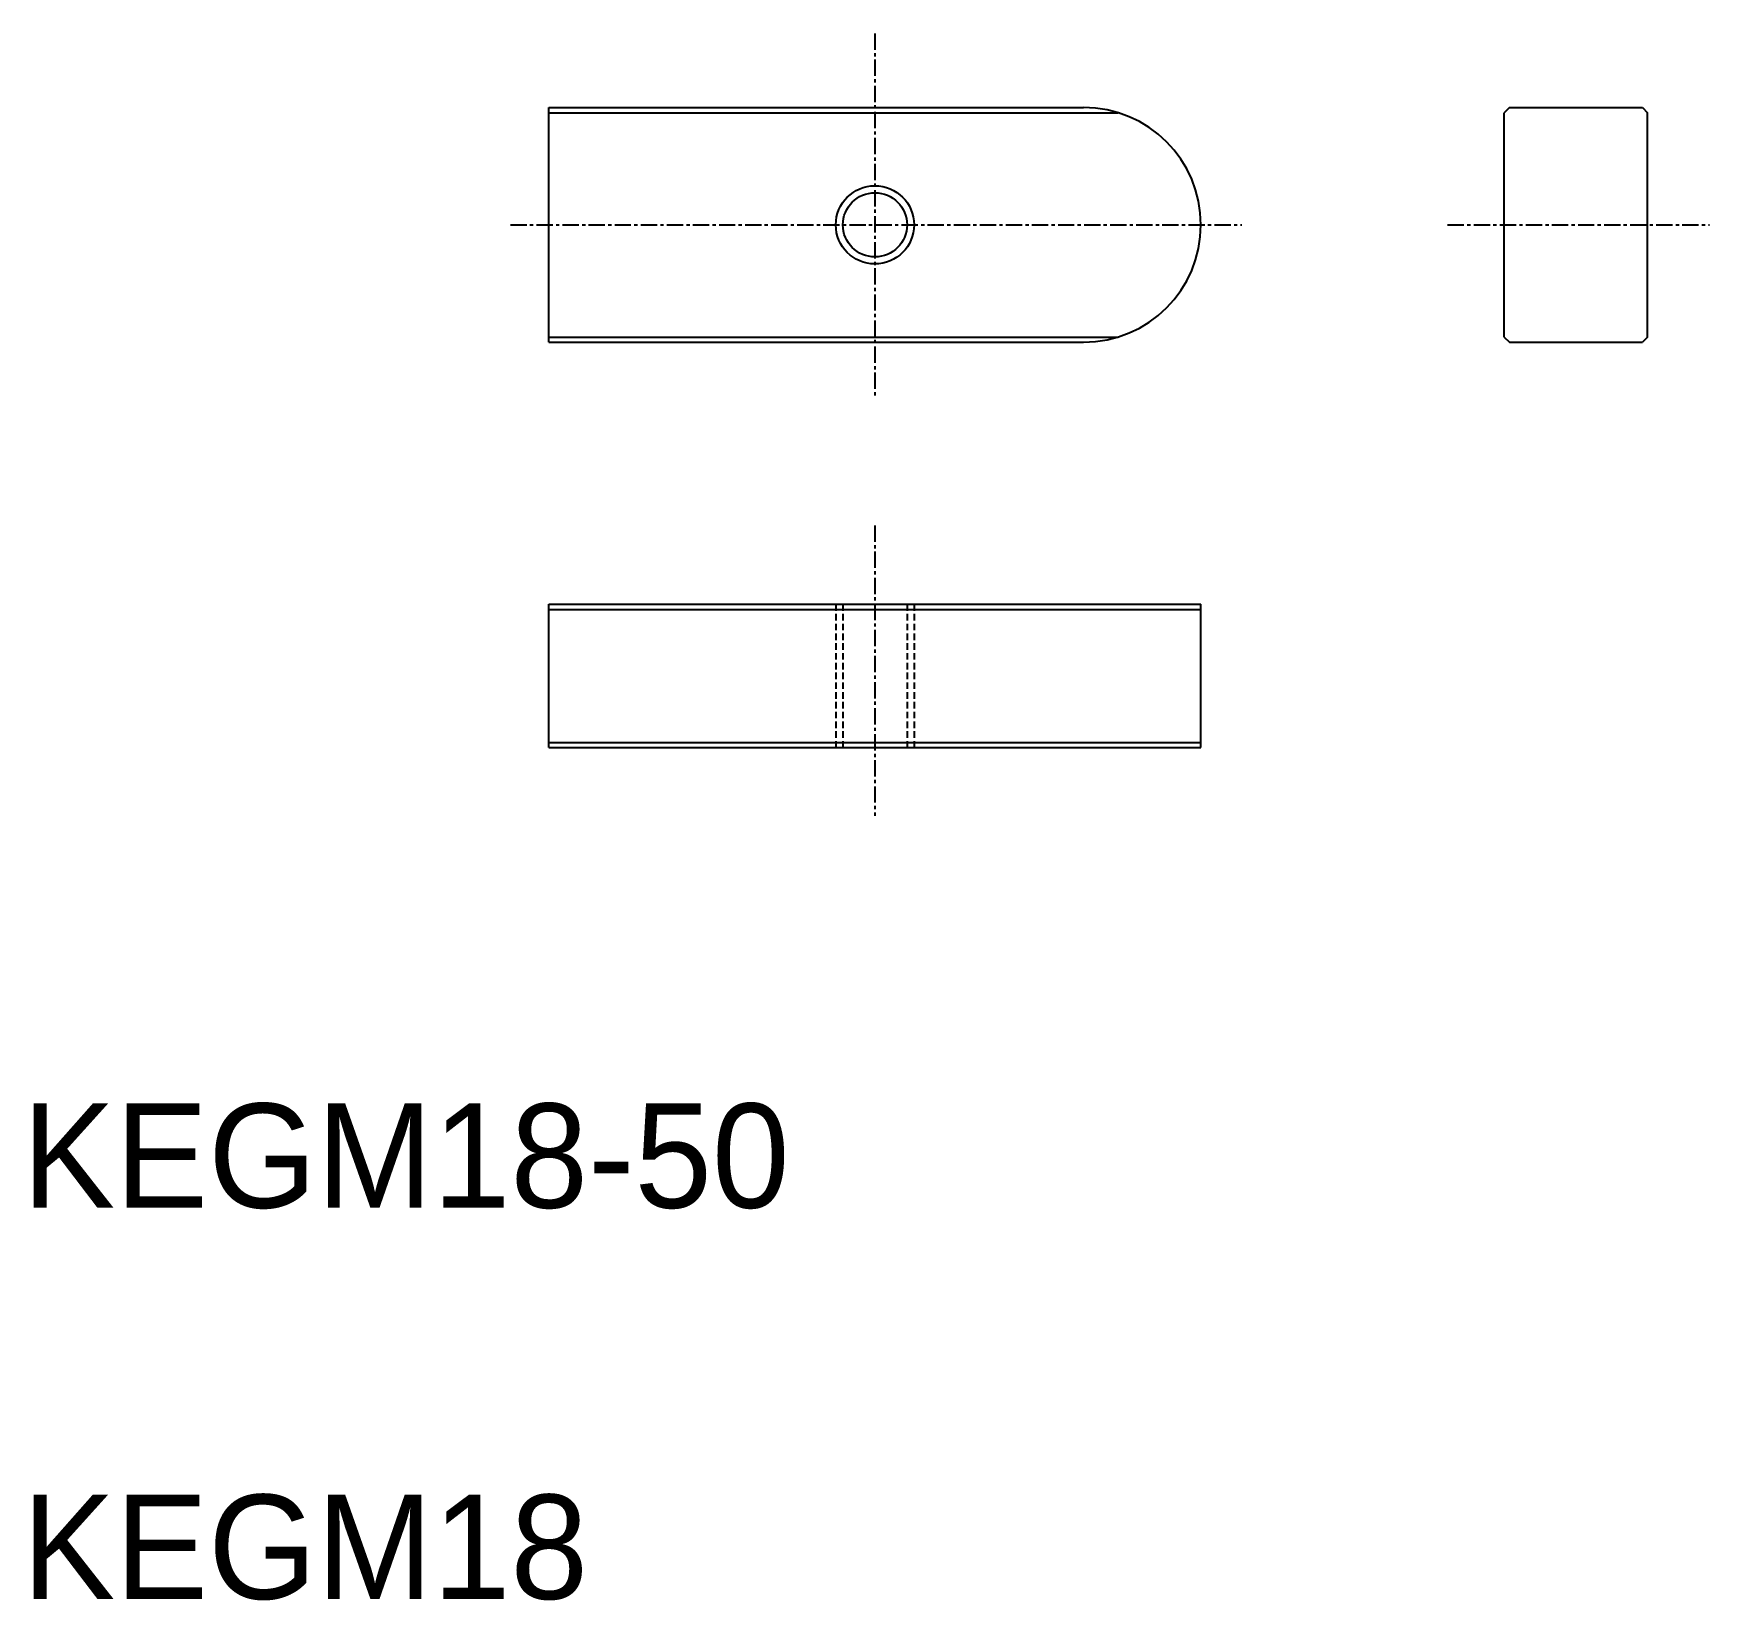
# Model space of a CAD drawing. Extents: x 21 to 149, y 20 to 140.
import ezdxf

# ---------------------------------------------------------------- set-up
doc = ezdxf.new("R2010")
doc.units = 0
doc.linetypes.add('CENTER', pattern=[2, 1.25, -0.25, 0.25, -0.25])
doc.linetypes.add('DASHED', pattern=[0.75, 0.5, -0.25])
doc.layers.get('0').update_dxf_attribs({"linetype": 'CONTINUOUS'})
doc.layers.add('CENTER', color=1, linetype='CENTER')

msp = doc.modelspace()

# ---------------------------------------------------------------- linework, layer by layer
at = {"color": 7, "linetype": 'CONTINUOUS'}
for p, q in [((60.41, 134.38), (101.41, 134.38)), ((60.41, 116.38), (60.41, 134.38)), ((134.07, 134.38), (133.67, 133.98)), ((133.67, 116.78), (133.67, 133.98)), ((134.07, 134.38), (144.27, 134.38)), ((144.27, 134.38), (144.67, 133.98)), ((144.67, 116.78), (144.67, 133.98)), ((60.41, 125.38), (60.41, 125.38)), ((110.41, 125.38), (110.41, 125.38)), ((60.41, 116.38), (101.41, 116.38)), ((133.67, 116.78), (134.07, 116.38)), ((134.07, 116.38), (144.27, 116.38)), ((144.67, 116.78), (144.27, 116.38)), ((60.41, 96.29), (110.41, 96.29)), ((60.41, 85.29), (60.41, 96.29)), ((110.41, 85.29), (110.41, 96.29)), ((60.41, 85.29), (110.41, 85.29)), ((72.91, 85.29), (72.91, 85.29))]:
    msp.add_line(p, q, dxfattribs=at)
at = {"color": 3, "linetype": 'CONTINUOUS'}
for p, q in [((60.41, 133.98), (104.07, 133.98)), ((60.41, 116.78), (104.07, 116.78)), ((60.41, 95.89), (110.41, 95.89)), ((60.41, 85.69), (110.41, 85.69))]:
    msp.add_line(p, q, dxfattribs=at)
at = {"color": 3, "linetype": 'DASHED'}
for p, q in [((82.41, 96.29), (82.41, 85.29)), ((82.95, 96.29), (82.95, 85.29)), ((87.87, 96.29), (87.87, 85.29)), ((88.41, 96.29), (88.41, 85.29))]:
    msp.add_line(p, q, dxfattribs=at)
at = {"color": 3, "linetype": 'CONTINUOUS'}
msp.add_circle((85.41, 125.38), 3, dxfattribs=at)
at = {"color": 7, "linetype": 'CONTINUOUS'}
msp.add_circle((85.41, 125.38), 2.46, dxfattribs=at)
for start, end in [(0, 90), (270, 0)]:
    msp.add_arc((101.41, 125.38), 9, start, end, dxfattribs=at)
at = {"layer": 'CENTER', "color": 1, "linetype": 'CENTER'}
for p, q in [((85.41, 140.05), (85.41, 112.11)), ((57.45, 125.38), (113.55, 125.38)), ((129.33, 125.38), (149.41, 125.38)), ((85.41, 102.32), (85.41, 80.05))]:
    msp.add_line(p, q, dxfattribs=at)

# ---------------------------------------------------------------- texts
at = {"color": 7, "linetype": 'CONTINUOUS'}
for s, p in [('KEGM18-50', (20, 50)), ('KEGM18', (20, 20))]:
    msp.add_text(s, height=8, dxfattribs=at).set_placement(p)

doc.saveas('drawing.dxf')
